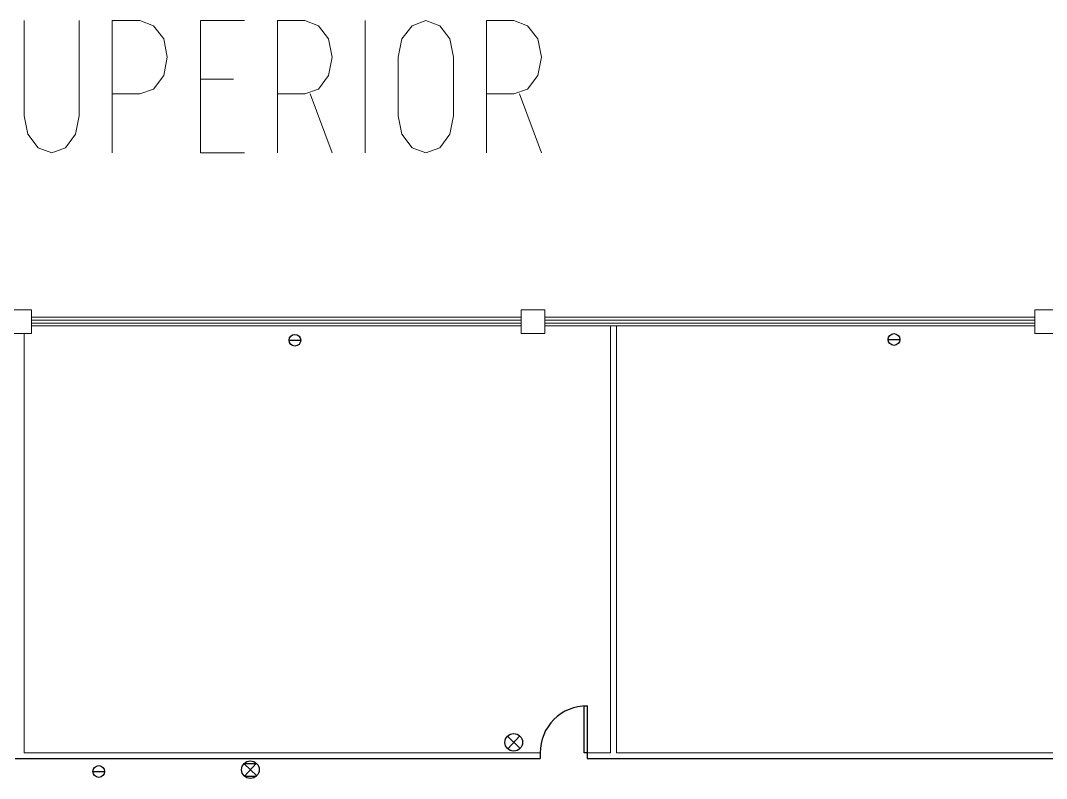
# Model space of a CAD drawing. Header units: millimetres. Extents: x 10.1 to 89.3, y 2.6 to 32.6.
# Drawn here: x 45.32 to 62.82, y 19.72 to 32.64 of the extents above; entities that cross this region are included whole.
import ezdxf

# ---------------------------------------------------------------- set-up
doc = ezdxf.new("R2010")
doc.units = ezdxf.units.MM
doc.layers.add('Detectores', color=102, linetype='Continuous')
doc.layers.add('Incendio', color=10, linetype='Continuous')

msp = doc.modelspace()

# ---------------------------------------------------------------- linework, layer by layer
for p, q in [((54.186, 20.156), (54.186, 20.056)), ((54.986, 20.156), (54.986, 20.056)), ((45.236, 20.056), (45.386, 20.056)), ((45.386, 20.056), (54.186, 20.056)), ((54.986, 20.056), (64.286, 20.056))]:
    msp.add_line(p, q)
at = {"color": 1, "lineweight": 0}
for points in [[(45.386, 32.644), (45.386, 31.016), (45.449, 30.703), (45.624, 30.471), (45.856, 30.39), (46.094, 30.471), (46.263, 30.703), (46.325, 31.016), (46.325, 32.644)], [(46.889, 30.39), (46.889, 32.644), (47.359, 32.644)], [(47.359, 31.392), (47.59, 31.473), (47.766, 31.705), (47.828, 32.018), (47.766, 32.331), (47.59, 32.556), (47.359, 32.644)], [(49.143, 30.39), (48.392, 30.39), (48.392, 32.644), (49.143, 32.644)], [(49.707, 30.39), (49.707, 32.644), (50.171, 32.644)], [(50.171, 31.392), (50.408, 31.473), (50.578, 31.705), (50.64, 32.018), (50.578, 32.331), (50.408, 32.556), (50.171, 32.644)], [(51.204, 30.39), (51.204, 32.644)], [(52.707, 32.018), (52.644, 32.331), (52.475, 32.556), (52.237, 32.644), (52.005, 32.556), (51.83, 32.331), (51.767, 32.018)], [(53.27, 30.39), (53.27, 32.644), (53.74, 32.644)], [(53.74, 31.392), (53.972, 31.473), (54.147, 31.705), (54.21, 32.018), (54.147, 32.331), (53.972, 32.556), (53.74, 32.644)], [(51.767, 31.016), (51.767, 32.018)], [(52.707, 32.018), (52.707, 31.016)], [(48.956, 31.642), (48.392, 31.642)], [(47.359, 31.392), (46.889, 31.392)], [(50.171, 31.392), (49.707, 31.392)], [(50.264, 31.392), (50.64, 30.39)], [(53.74, 31.392), (53.27, 31.392)], [(53.834, 31.392), (54.21, 30.39)], [(51.767, 31.016), (51.83, 30.703), (52.005, 30.471), (52.237, 30.39), (52.475, 30.471), (52.644, 30.703), (52.707, 31.016)]]:
    msp.add_lwpolyline(points, dxfattribs=at)
at = {"color": 7, "lineweight": 0}
for points in [[(45.11, 27.308), (45.511, 27.308), (45.511, 27.709), (45.11, 27.709), (45.11, 27.308), (45.11, 27.308)], [(53.865, 27.308), (54.266, 27.308), (54.266, 27.709), (53.865, 27.709), (53.865, 27.308), (53.865, 27.308)], [(62.62, 27.308), (63.021, 27.308), (63.021, 27.709), (62.62, 27.709), (62.62, 27.308), (62.62, 27.308)], [(45.511, 27.584), (53.865, 27.584)], [(45.511, 27.534), (53.865, 27.534)], [(45.511, 27.484), (53.865, 27.484)], [(54.266, 27.584), (62.62, 27.584)], [(54.266, 27.534), (62.62, 27.534)], [(54.266, 27.484), (62.62, 27.484)], [(45.386, 27.308), (45.386, 20.156), (54.186, 20.156)], [(45.511, 27.434), (53.865, 27.434)], [(54.266, 27.434), (62.62, 27.434)], [(54.986, 20.156), (55.386, 20.156), (55.386, 27.434)], [(55.486, 27.434), (55.486, 20.156), (64.286, 20.156)]]:
    msp.add_lwpolyline(points, dxfattribs=at)
msp.add_lwpolyline([(54.986, 20.956), (54.986, 20.156), (54.936, 20.156), (54.937, 20.956), (54.986, 20.956)])
msp.add_arc((54.986, 20.156), 0.8, 90, 180.0454)
at = {"layer": 'Detectores'}
for p, q in [((49.904, 27.191), (50.104, 27.191)), ((60.12, 27.203), (60.32, 27.203)), ((46.559, 19.835), (46.759, 19.835))]:
    msp.add_line(p, q, dxfattribs=at)
for centre in [(60.22, 27.203), (50.004, 27.191), (46.659, 19.835)]:
    msp.add_circle(centre, 0.1, dxfattribs=at)
at = {"layer": 'Incendio'}
for p, q in [((53.736, 20.332), (53.627, 20.435)), ((53.627, 20.435), (53.845, 20.23)), ((53.633, 20.223), (53.839, 20.442)), ((49.245, 19.866), (49.135, 19.969)), ((49.135, 19.969), (49.354, 19.763)), ((49.135, 19.969), (49.347, 19.969)), ((49.142, 19.757), (49.347, 19.975)), ((49.142, 19.757), (49.348, 19.757))]:
    msp.add_line(p, q, dxfattribs=at)
for centre in [(53.736, 20.332), (49.245, 19.866)]:
    msp.add_circle(centre, 0.15, dxfattribs=at)

doc.saveas('drawing.dxf')
